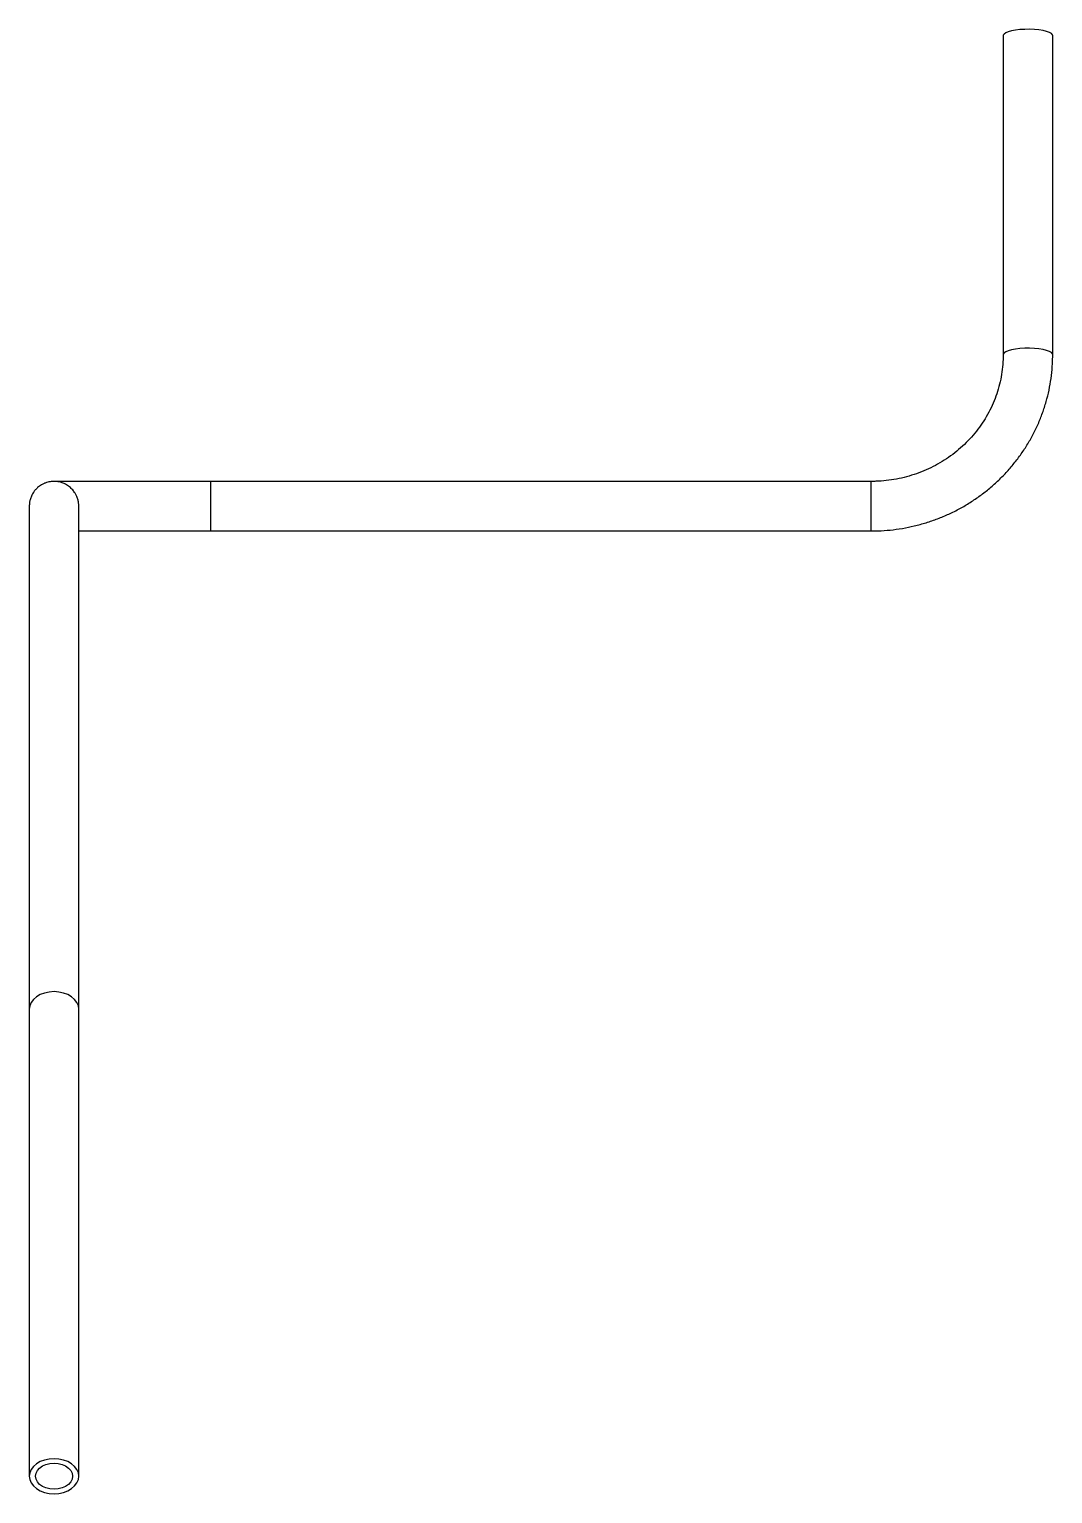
# Model space of a CAD drawing. Header units: inches. Extents: x -168 to -41, y -4 to 38.
# Drawn here: x -167.71 to -152.21, y 0.27 to 22.44 of the extents above; entities that cross this region are included whole.
import ezdxf

# ---------------------------------------------------------------- set-up
doc = ezdxf.new("R2010")
doc.units = ezdxf.units.IN
doc.header["$MEASUREMENT"] = 0

msp = doc.modelspace()

# ---------------------------------------------------------------- linework, layer by layer
at = {"color": 7, "linetype": 'Continuous', "lineweight": 25}
for p, q in [((-152.96, 22.347), (-152.96, 17.518)), ((-152.21, 17.518), (-152.21, 22.347)), ((-164.96, 15.599), (-167.335, 15.599)), ((-154.96, 15.599), (-164.96, 15.599)), ((-164.96, 14.849), (-164.96, 15.599)), ((-154.96, 14.849), (-154.96, 15.599)), ((-166.965, 14.849), (-164.96, 14.849)), ((-164.96, 14.849), (-154.96, 14.849)), ((-167.71, 7.608), (-167.71, 0.537)), ((-166.96, 0.537), (-166.96, 7.608))]:
    msp.add_line(p, q, dxfattribs=at)
at = {"color": 7, "linetype": 'Continuous', "lineweight": 25, "flags": 128}
for points in [[(-152.21, 22.347), (-152.213, 22.36), (-152.23, 22.378), (-152.26, 22.396), (-152.303, 22.411), (-152.357, 22.424), (-152.419, 22.434), (-152.488, 22.441), (-152.56, 22.444), (-152.634, 22.443), (-152.706, 22.439), (-152.773, 22.431), (-152.832, 22.42), (-152.883, 22.406), (-152.921, 22.39), (-152.947, 22.372)], [(-152.947, 22.372), (-152.959, 22.354), (-152.96, 22.347)], [(-152.947, 17.543), (-152.959, 17.524), (-152.96, 17.518)], [(-152.21, 17.518), (-152.213, 17.53), (-152.23, 17.549), (-152.26, 17.566), (-152.303, 17.582), (-152.357, 17.595), (-152.419, 17.605), (-152.488, 17.611), (-152.56, 17.614), (-152.634, 17.614), (-152.706, 17.61), (-152.773, 17.602), (-152.832, 17.591), (-152.883, 17.577), (-152.921, 17.561), (-152.947, 17.543)], [(-167.335, 7.874), (-167.408, 7.868), (-167.479, 7.853), (-167.543, 7.829), (-167.6, 7.796), (-167.647, 7.756), (-167.681, 7.71), (-167.703, 7.66), (-167.71, 7.608)], [(-166.96, 7.608), (-166.967, 7.66), (-166.989, 7.71), (-167.023, 7.756), (-167.07, 7.796), (-167.127, 7.829), (-167.192, 7.853), (-167.262, 7.868), (-167.335, 7.874)], [(-167.335, 0.802), (-167.408, 0.797), (-167.479, 0.782), (-167.543, 0.758), (-167.6, 0.725), (-167.647, 0.685), (-167.681, 0.639), (-167.703, 0.589), (-167.71, 0.537), (-167.703, 0.486), (-167.681, 0.436), (-167.647, 0.39), (-167.6, 0.35), (-167.543, 0.317), (-167.479, 0.292), (-167.408, 0.277), (-167.335, 0.272), (-167.262, 0.277), (-167.192, 0.292), (-167.127, 0.317), (-167.07, 0.35), (-167.023, 0.39), (-166.989, 0.436), (-166.967, 0.486), (-166.96, 0.537), (-166.967, 0.589), (-166.989, 0.639), (-167.023, 0.685), (-167.07, 0.725), (-167.127, 0.758), (-167.192, 0.782), (-167.262, 0.797), (-167.335, 0.802)], [(-167.335, 0.735), (-167.273, 0.73), (-167.214, 0.716), (-167.16, 0.692), (-167.116, 0.661), (-167.083, 0.623), (-167.062, 0.581), (-167.055, 0.537), (-167.062, 0.493), (-167.083, 0.451), (-167.116, 0.414), (-167.16, 0.382), (-167.214, 0.359), (-167.273, 0.344), (-167.335, 0.339), (-167.397, 0.344), (-167.457, 0.359), (-167.51, 0.382), (-167.554, 0.414), (-167.587, 0.451), (-167.608, 0.493), (-167.615, 0.537), (-167.608, 0.581), (-167.587, 0.623), (-167.554, 0.661), (-167.51, 0.692), (-167.457, 0.716), (-167.397, 0.73), (-167.335, 0.735)]]:
    msp.add_lwpolyline(points, dxfattribs=at)
at = {"color": 7, "linetype": 'Continuous', "lineweight": 25}
for points, knots in [([(-152.96, 17.518), (-152.96, 17.493), (-152.961, 17.419), (-152.972, 17.294), (-152.996, 17.144), (-153.033, 16.997), (-153.082, 16.853), (-153.142, 16.713), (-153.214, 16.578), (-153.296, 16.449), (-153.389, 16.327), (-153.492, 16.212), (-153.604, 16.105), (-153.724, 16.007), (-153.851, 15.918), (-153.986, 15.839), (-154.126, 15.771), (-154.272, 15.714), (-154.422, 15.667), (-154.575, 15.632), (-154.731, 15.609), (-154.859, 15.6), (-154.936, 15.599), (-154.96, 15.599)], [0, 0, 0, 0, 0.02417, 0.074586, 0.125008, 0.175418, 0.225808, 0.276168, 0.326493, 0.376779, 0.427021, 0.477217, 0.527368, 0.577474, 0.627538, 0.677561, 0.727547, 0.777501, 0.827427, 0.877328, 0.927211, 0.977079, 1, 1, 1, 1]), ([(-154.96, 14.849), (-154.925, 14.849), (-154.829, 14.85), (-154.671, 14.861), (-154.487, 14.886), (-154.306, 14.923), (-154.127, 14.972), (-153.952, 15.032), (-153.782, 15.103), (-153.617, 15.186), (-153.459, 15.279), (-153.307, 15.382), (-153.162, 15.495), (-153.026, 15.617), (-152.899, 15.748), (-152.781, 15.887), (-152.672, 16.033), (-152.575, 16.185), (-152.488, 16.344), (-152.412, 16.508), (-152.348, 16.677), (-152.295, 16.849), (-152.255, 17.025), (-152.227, 17.202), (-152.212, 17.367), (-152.211, 17.472), (-152.21, 17.518)], [0, 0, 0, 0, 0.024168, 0.067148, 0.110135, 0.15312, 0.196103, 0.23908, 0.28205, 0.325011, 0.367961, 0.410899, 0.453823, 0.496731, 0.539623, 0.582498, 0.625355, 0.668193, 0.711013, 0.753816, 0.796601, 0.839372, 0.882128, 0.924874, 0.96761, 1, 1, 1, 1]), ([(-166.96, 7.608), (-166.96, 7.762), (-166.96, 8.06), (-166.96, 8.481), (-166.96, 8.866), (-166.96, 9.217), (-166.96, 9.534), (-166.96, 9.819), (-166.96, 10.074), (-166.96, 10.303), (-166.96, 10.516), (-166.96, 10.715), (-166.96, 10.909), (-166.96, 11.094), (-166.96, 11.276), (-166.96, 11.456), (-166.96, 11.738), (-166.96, 12.11), (-166.96, 12.553), (-166.96, 12.965), (-166.96, 13.344), (-166.96, 13.695), (-166.96, 14.015), (-166.96, 14.3), (-166.96, 14.513), (-166.96, 14.668), (-166.96, 14.779), (-166.96, 14.88), (-166.96, 14.964), (-166.96, 15.035), (-166.96, 15.093), (-166.96, 15.143), (-166.96, 15.182), (-166.96, 15.208), (-166.96, 15.228), (-166.96, 15.243), (-166.962, 15.264), (-166.965, 15.288), (-166.969, 15.307), (-166.972, 15.319), (-166.975, 15.328), (-166.982, 15.35), (-166.996, 15.385), (-167.021, 15.43), (-167.06, 15.481), (-167.098, 15.515), (-167.12, 15.531), (-167.126, 15.535), (-167.132, 15.539), (-167.14, 15.544), (-167.154, 15.552), (-167.173, 15.562), (-167.198, 15.573), (-167.226, 15.583), (-167.256, 15.591), (-167.286, 15.596), (-167.315, 15.598), (-167.344, 15.599), (-167.375, 15.597), (-167.407, 15.592), (-167.438, 15.585), (-167.466, 15.575), (-167.492, 15.565), (-167.534, 15.543), (-167.579, 15.511), (-167.614, 15.476), (-167.633, 15.452), (-167.644, 15.436), (-167.656, 15.418), (-167.668, 15.397), (-167.68, 15.37), (-167.69, 15.344), (-167.698, 15.319), (-167.703, 15.298), (-167.706, 15.28), (-167.708, 15.267), (-167.709, 15.257), (-167.709, 15.252), (-167.709, 15.249), (-167.709, 15.245), (-167.71, 15.242), (-167.71, 15.235), (-167.71, 15.218), (-167.71, 15.194), (-167.71, 15.163), (-167.71, 15.128), (-167.71, 15.091), (-167.71, 15.044), (-167.71, 14.984), (-167.71, 14.902), (-167.71, 14.81), (-167.71, 14.706), (-167.71, 14.585), (-167.71, 14.449), (-167.71, 14.3), (-167.71, 14.147), (-167.71, 14.019), (-167.71, 13.919), (-167.71, 13.844), (-167.71, 13.761), (-167.71, 13.665), (-167.71, 13.555), (-167.71, 13.43), (-167.71, 13.282), (-167.71, 13.109), (-167.71, 12.906), (-167.71, 12.678), (-167.71, 12.422), (-167.71, 12.136), (-167.71, 11.818), (-167.71, 11.464), (-167.71, 11.088), (-167.71, 10.69), (-167.71, 10.271), (-167.71, 9.817), (-167.71, 9.325), (-167.71, 8.793), (-167.71, 8.221), (-167.71, 7.815), (-167.71, 7.608)], [0, 0, 0, 0, 0.013782, 0.026769, 0.03896, 0.050356, 0.060956, 0.070593, 0.079462, 0.087564, 0.094898, 0.102629, 0.109684, 0.116782, 0.123935, 0.131145, 0.138411, 0.158513, 0.178857, 0.199203, 0.219549, 0.239895, 0.261164, 0.282416, 0.303336, 0.315451, 0.327408, 0.339315, 0.351844, 0.362399, 0.373427, 0.384926, 0.396898, 0.409274, 0.420946, 0.431866, 0.442031, 0.45145, 0.454331, 0.457136, 0.459838, 0.462178, 0.464139, 0.465815, 0.467328, 0.468807, 0.468996, 0.469093, 0.46921, 0.469537, 0.47002, 0.471489, 0.473648, 0.476503, 0.480056, 0.484309, 0.488559, 0.492096, 0.494939, 0.49711, 0.498653, 0.499226, 0.499708, 0.500591, 0.502122, 0.503191, 0.503704, 0.504033, 0.504409, 0.505415, 0.506851, 0.509501, 0.513022, 0.517432, 0.522542, 0.528492, 0.535286, 0.542923, 0.550786, 0.558389, 0.569814, 0.580603, 0.59075, 0.60091, 0.610333, 0.61902, 0.626971, 0.634186, 0.645858, 0.657442, 0.669028, 0.680614, 0.692202, 0.705268, 0.717637, 0.729311, 0.740289, 0.744991, 0.749719, 0.755062, 0.76107, 0.767744, 0.775084, 0.783089, 0.792788, 0.803312, 0.814663, 0.826839, 0.83984, 0.853668, 0.868321, 0.883799, 0.898402, 0.913671, 0.929605, 0.946205, 0.963471, 0.981403, 1, 1, 1, 1])]:
    msp.add_open_spline(points, degree=3, knots=knots, dxfattribs=at)

doc.saveas('drawing.dxf')
